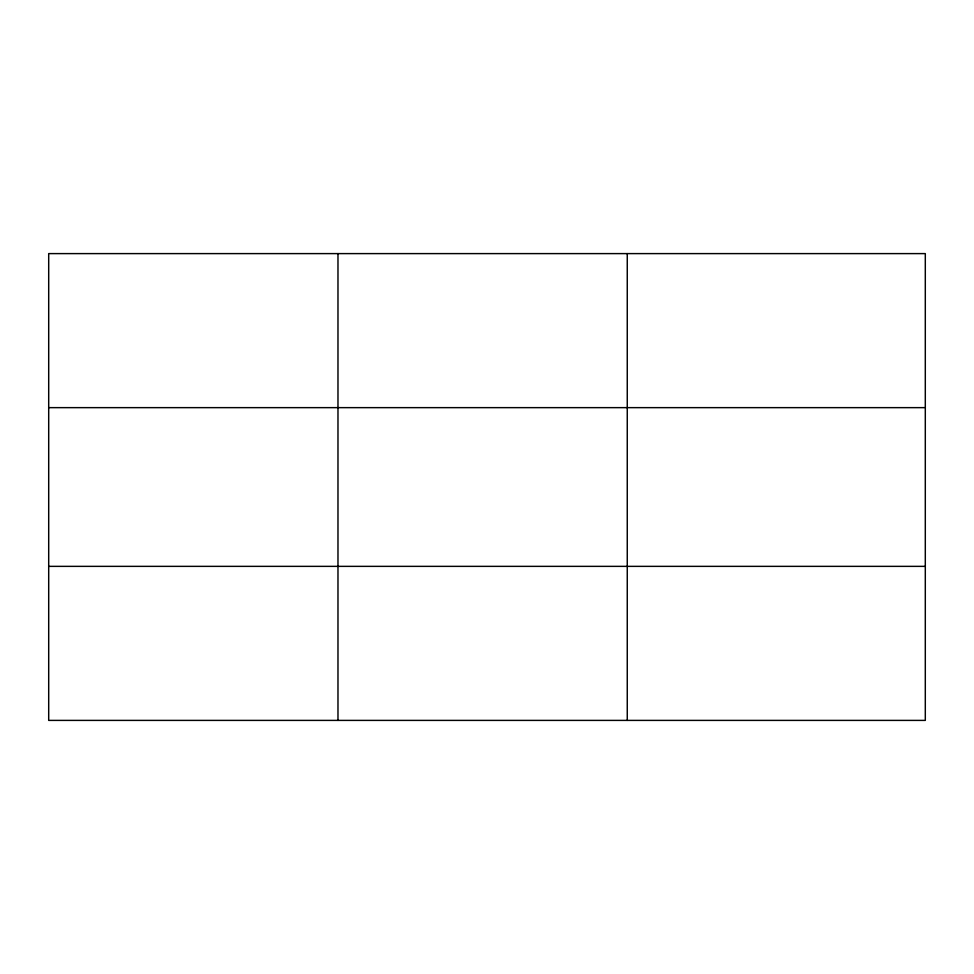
<?xml version="1.0" encoding="UTF-8"?>
<svg xmlns="http://www.w3.org/2000/svg" width="974" height="974" viewBox="0 0 974 974"><rect width="100%" height="100%" fill="white"/><g stroke="black" fill="none" stroke-linecap="round" stroke-linejoin="round"><path stroke-width="1.46" d="M337.978 720.395L337.978 253.605M627.256 720.395L627.256 253.605M925.3 407.643L925.3 253.605L48.7 253.605L48.7 720.395L925.3 720.395L925.3 407.643L48.7 407.643M48.7 566.357L925.3 566.357"/></g></svg>
